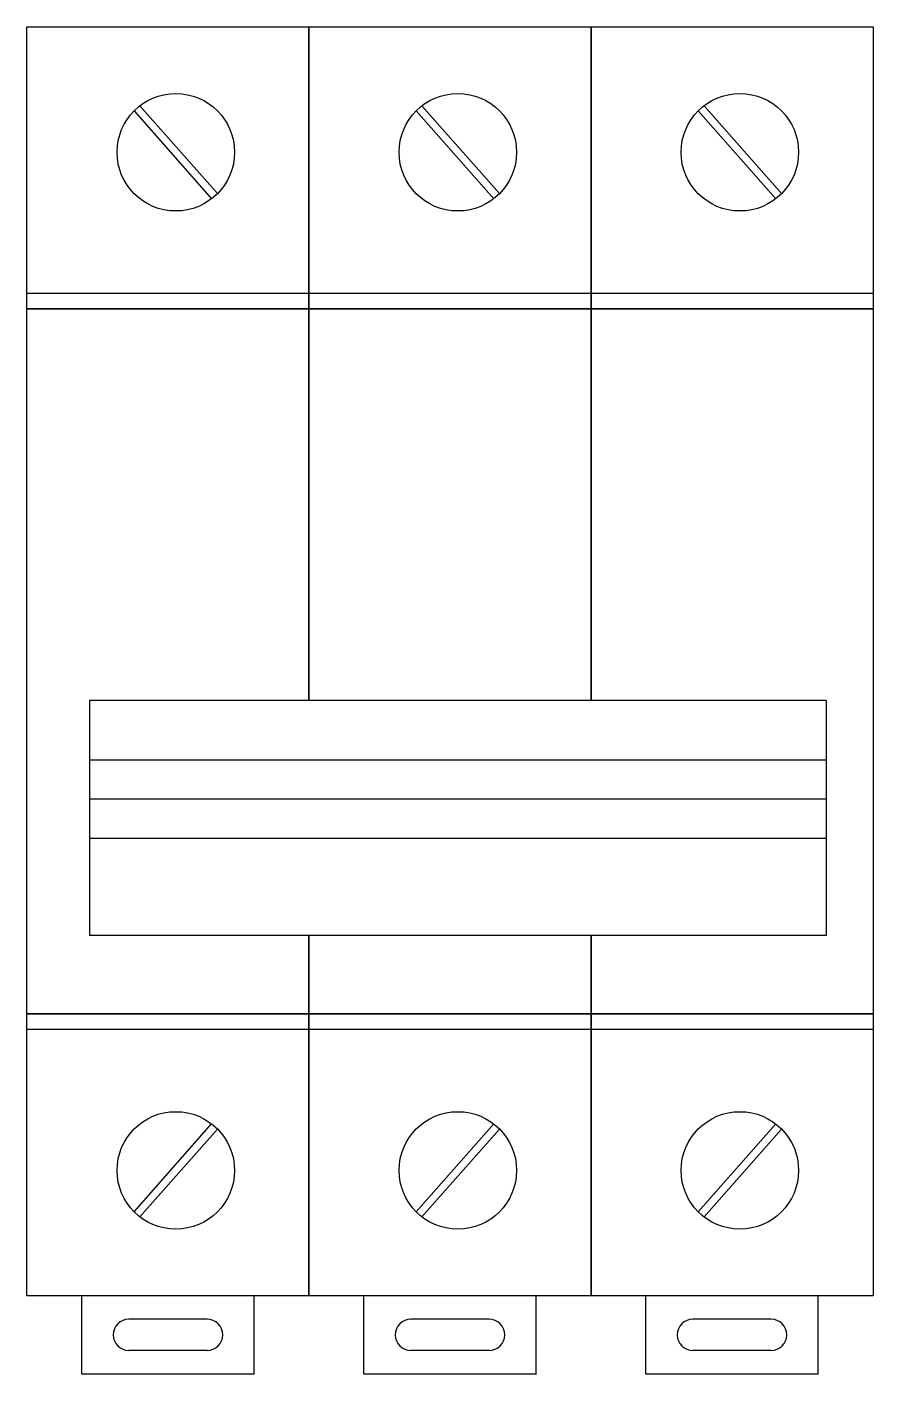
# Model space of a CAD drawing. Header units: millimetres. Extents: x 0 to 54, y 0 to 86.
import ezdxf

# ---------------------------------------------------------------- set-up
doc = ezdxf.new("R2010")
doc.units = ezdxf.units.MM
doc.layers.add('THIET BI DIEN', color=5, linetype='Continuous')

# ---------------------------------------------------------------- blocks, each defined once
blk = doc.blocks.new('MCB3P')
at = {"layer": 'THIET BI DIEN'}
for p, q in [((-19.7873, -5.028341), (-14.837691, -10.640949)), ((-1.7873, -5.028341), (3.162309, -10.640949)), ((16.2127, -5.028341), (21.162309, -10.640949)), ((-20.162309, -5.359051), (-15.2127, -10.971659)), ((-2.162309, -5.359051), (2.7873, -10.971659)), ((15.837691, -5.359051), (20.7873, -10.971659)), ((24, -43), (-23, -43)), ((-23, -43), (-23, -58)), ((24, -43), (24, -58)), ((24, -46.8), (-23, -46.8)), ((24, -49.3), (-23, -49.3)), ((24, -51.8), (-23, -51.8)), ((24, -58), (-23, -58)), ((-20.162309, -75.640949), (-15.2127, -70.028341)), ((-19.7873, -75.971659), (-14.837691, -70.359051)), ((-2.162309, -75.640949), (2.7873, -70.028341)), ((-1.7873, -75.971659), (3.162309, -70.359051)), ((15.837691, -75.640949), (20.7873, -70.028341)), ((16.2127, -75.971659), (21.162309, -70.359051)), ((-23.5, -86), (-23.5, -81)), ((-12.5, -86), (-12.5, -81)), ((-5.5, -86), (-5.5, -81)), ((5.5, -86), (5.5, -81)), ((12.5, -86), (12.5, -81)), ((23.5, -86), (23.5, -81)), ((-15.5, -82.5), (-20.5, -82.5)), ((2.5, -82.5), (-2.5, -82.5)), ((20.5, -82.5), (15.5, -82.5)), ((-15.5, -84.5), (-20.5, -84.5)), ((2.5, -84.5), (-2.5, -84.5)), ((20.5, -84.5), (15.5, -84.5)), ((-12.5, -86), (-23.5, -86)), ((5.5, -86), (-5.5, -86)), ((23.5, -86), (12.5, -86))]:
    blk.add_line(p, q, dxfattribs=at)
at = {"layer": 'THIET BI DIEN', "ltscale": 15}
for points in [[(-27, -18), (-27, 0), (-9, 0), (-9, -18)], [(-9, -18), (-9, 0), (9, 0), (9, -18)], [(9, -18), (9, 0), (27, 0), (27, -18)], [(-27, -63), (-27, -18), (27, -18), (27, -63)], [(-9, -18), (-9, -43), (-9, -43), (-9, -18)], [(9, -18), (9, -43), (9, -43), (9, -18)], [(-9, -63), (-9, -58), (-9, -58), (-9, -63)], [(9, -63), (9, -58), (9, -58), (9, -63)], [(-27, -81), (-27, -63), (-9, -63), (-9, -81)], [(-9, -81), (-9, -63), (9, -63), (9, -81)], [(9, -81), (9, -63), (27, -63), (27, -81)]]:
    blk.add_lwpolyline(points, close=True, dxfattribs=at)
at = {"layer": 'THIET BI DIEN', "color": 6, "ltscale": 15}
blk.add_lwpolyline([(-27, -64), (-27, -17), (27, -17), (27, -64)], close=True, dxfattribs=at)
at = {"layer": 'THIET BI DIEN'}
for centre in [(-17.5, -8), (0.5, -8), (18.5, -8), (-17.5, -73), (0.5, -73), (18.5, -73)]:
    blk.add_circle(centre, 3.75, dxfattribs=at)
for centre, start, end in [((-20.5, -83.5), 90, 270), ((-15.5, -83.5), 270, 90), ((-2.5, -83.5), 90, 270), ((2.5, -83.5), 270, 90), ((15.5, -83.5), 90, 270), ((20.5, -83.5), 270, 90)]:
    blk.add_arc(centre, 1, start, end, dxfattribs=at)

msp = doc.modelspace()

# ---------------------------------------------------------------- block references
msp.add_blockref('MCB3P', (27, 86))

doc.saveas('drawing.dxf')
